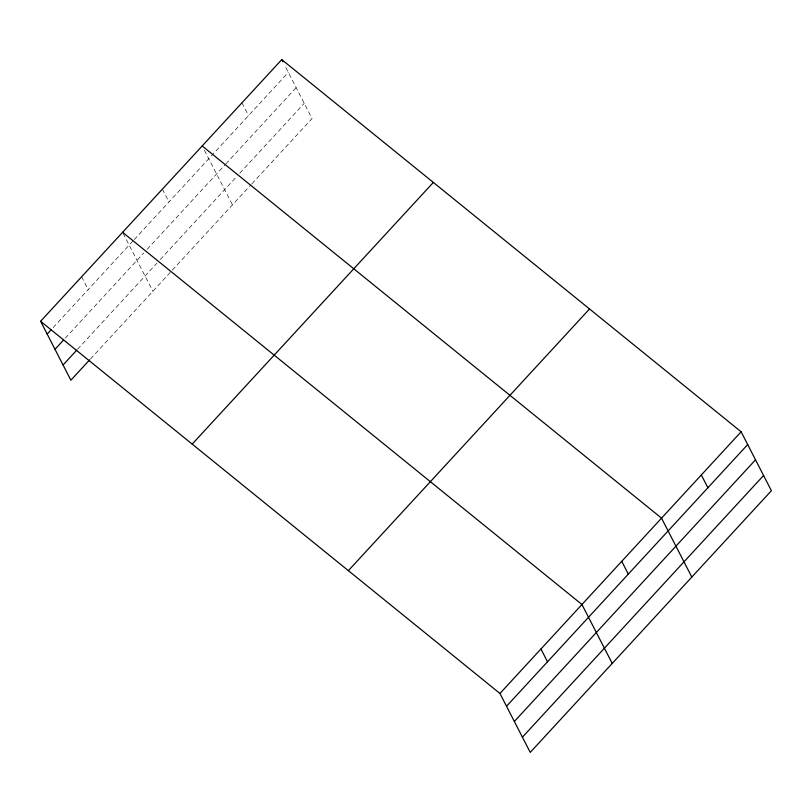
<?xml version="1.0" encoding="UTF-8"?>
<svg xmlns="http://www.w3.org/2000/svg" width="812" height="812" viewBox="0 0 812 812"><rect width="100%" height="100%" fill="white"/><g stroke="black" fill="none" stroke-linecap="round" stroke-linejoin="round"><path stroke-width="0.61" stroke-dasharray="4.06 3.04" d="M53.156 327.591L133.401 240.514M134.254 239.591L288.341 72.4M65.244 338.178L143.765 252.979M147.155 249.304L225.046 164.785M225.888 163.872L296.167 87.615M77.576 349.231L156.909 263.159M160.299 259.485L236.495 176.803M239.875 173.129L304.226 103.307M90.528 358.894L171.505 271.025M172.347 270.112L251.091 184.669M251.933 183.756L312.052 118.532L284.505 64.94M241.976 102.779L248.543 115.578M204.37 150.22L232.465 204.888M162.39 189.135L168.967 201.934M123.14 233.379L152.879 291.244M81.596 276.801L88.173 289.59"/><path stroke-width="1.22" d="M40.6 321.288L281.764 59.611L741.123 431.791L771.4 490.712L530.236 752.389L499.948 693.468L40.6 321.288L70.877 380.209L89.675 359.828M47.177 334.077L51.44 329.449M54.993 349.302L63.539 340.035M63.062 364.994L76.724 350.165M192.19 444.113L433.354 182.426M348.368 570.653L589.532 308.966M499.948 693.468L741.123 431.791M506.526 706.257L747.69 444.58M514.351 721.482L755.515 459.805M522.41 737.174L763.574 475.487M202.178 145.957L661.536 518.147L691.814 577.068M122.602 232.313L581.95 604.504L612.228 663.424M701.324 474.969L707.902 487.758M621.738 561.325L628.315 574.114M281.764 59.611L282.86 61.742M540.944 648.981L547.521 661.77"/></g></svg>
